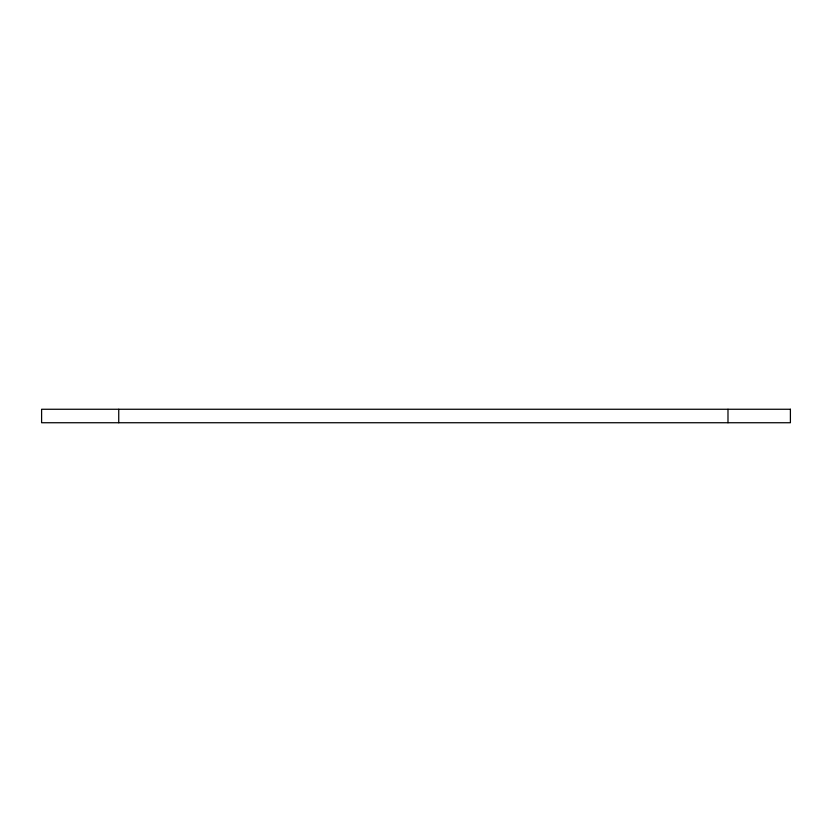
<?xml version="1.0" encoding="UTF-8"?>
<svg xmlns="http://www.w3.org/2000/svg" width="832" height="832" viewBox="0 0 832 832"><rect width="100%" height="100%" fill="white"/><g stroke="black" fill="none" stroke-linecap="round" stroke-linejoin="round"><path stroke-width="1.25" d="M727.99 409.261L727.99 422.739M118.737 409.261L118.737 422.739M790.4 409.261L41.6 409.261L41.6 422.739L790.4 422.739L790.4 409.261"/></g></svg>
